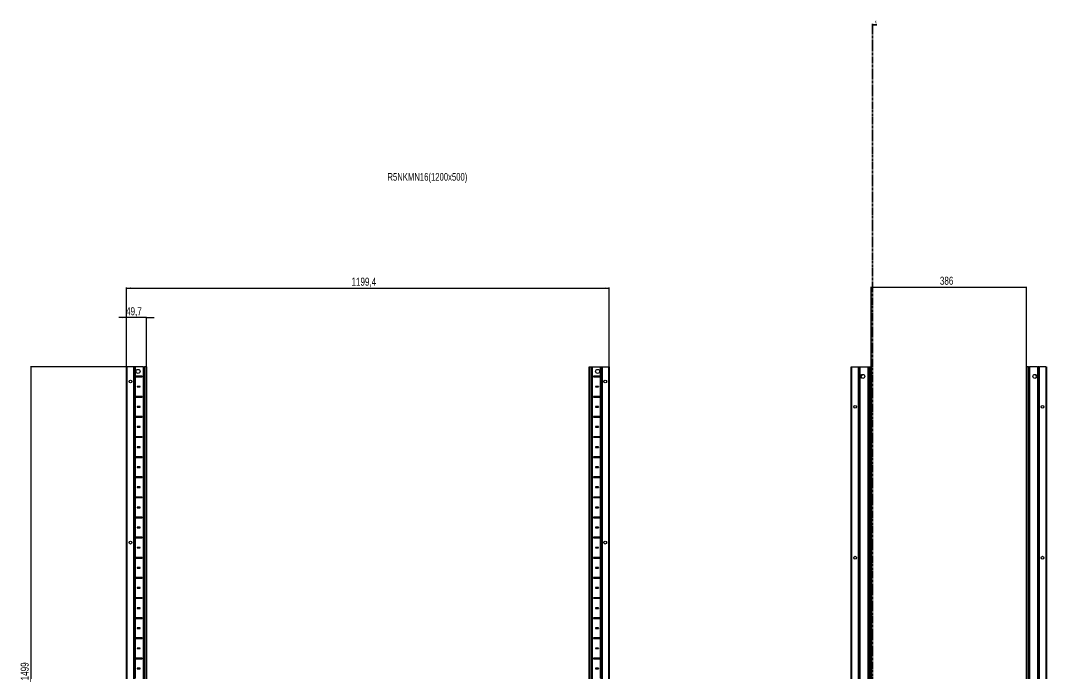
# Model space of a CAD drawing. Header units: millimetres. Extents: x -199 to 4700, y -1747 to 1507.
# Drawn here: x -199 to 2350, y -115 to 1507 of the extents above; entities that cross this region are included whole.
import ezdxf

# ---------------------------------------------------------------- set-up
doc = ezdxf.new("R2010")
doc.units = ezdxf.units.MM
doc.linetypes.add('CENTER', pattern=[10.16, 6.35, -1.27, 1.27, -1.27])
doc.layers.add('FORMAT', color=7, linetype='Continuous')
doc.styles.add('SLDTEXTSTYLE0', font='TXT', dxfattribs={"width": 0.75})
doc.dimstyles.new('SLDDIMSTYLE0', dxfattribs={"dimtxt": 20, "dimasz": 10, "dimexe": 0, "dimexo": 0.0625, "dimgap": 5, "dimtad": 2, "dimdec": 1, "dimrnd": 1e-09, "dimzin": 12, "dimdsep": 46, "dimtxsty": 'SLDTEXTSTYLE0', "dimsah": 1, "dimcen": 0.09, "dimadec": 0, "dimazin": 3, "dimtfac": 1, "dimtofl": 0, "dimtmove": 0, "dimatfit": 3, "dimfxl": 0, "dimfrac": 2, "dimtolj": 1, "dimtzin": 12, "dimarcsym": 0})
doc.dimstyles.new('SLDDIMSTYLE1', dxfattribs={"dimtxt": 20, "dimasz": 10, "dimexe": 0, "dimexo": 0.0625, "dimgap": 5, "dimtad": 2, "dimdec": 1, "dimrnd": 1e-09, "dimzin": 12, "dimdsep": 46, "dimtxsty": 'SLDTEXTSTYLE0', "dimsah": 1, "dimcen": 0.09, "dimadec": 0, "dimazin": 3, "dimtfac": 1, "dimtmove": 0, "dimatfit": 0, "dimfxl": 0, "dimfrac": 2, "dimtolj": 1, "dimtzin": 12, "dimarcsym": 0})

# ---------------------------------------------------------------- blocks, each defined once
blk = doc.blocks.new('_D')
at = {"layer": 'FORMAT'}
for p, q in [((86.4, 647.2), (-174.2, 647.2)), ((-173.2, 647.2), (-173.2, -851.8)), ((86.4, -851.8), (-174.2, -851.8))]:
    blk.add_line(p, q, dxfattribs=at)
for points in [[(-173.2, 647.2), (-174.7, 637.2), (-171.6, 637.2)], [(-173.2, -851.8), (-171.6, -841.8), (-174.7, -841.8)]]:
    blk.add_solid(points, dxfattribs=at)
at = {"layer": 'FORMAT', "insert": (-198.9, -131.8), "char_height": 20, "attachment_point": 1, "rotation": 90, "style": 'SLDTEXTSTYLE0'}
blk.add_mtext('1499', dxfattribs=at)
blk = doc.blocks.new('_D_1')
at = {"layer": 'FORMAT'}
for p, q in [((64, 647.2), (64, 843.6)), ((64, 842.6), (1263.4, 842.6)), ((1263.4, 647.2), (1263.4, 843.6))]:
    blk.add_line(p, q, dxfattribs=at)
for points in [[(64, 842.6), (74, 841.1), (74, 844.2)], [(1263.4, 842.6), (1253.4, 844.2), (1253.4, 841.1)]]:
    blk.add_solid(points, dxfattribs=at)
at = {"layer": 'FORMAT', "insert": (623, 868.4), "char_height": 20, "attachment_point": 1, "style": 'SLDTEXTSTYLE0'}
blk.add_mtext('1199,4', dxfattribs=at)
blk = doc.blocks.new('_D_2')
at = {"layer": 'FORMAT'}
for p, q in [((64, 769.2), (44.7, 769.2)), ((64, 647.2), (64, 770.2)), ((113.7, 769.2), (64, 769.2)), ((113.7, 647.2), (113.7, 770.2)), ((113.7, 769.2), (132.9, 769.2))]:
    blk.add_line(p, q, dxfattribs=at)
for points in [[(64, 769.2), (54, 770.7), (54, 767.7)], [(113.7, 769.2), (123.7, 767.7), (123.7, 770.7)]]:
    blk.add_solid(points, dxfattribs=at)
at = {"layer": 'FORMAT', "insert": (63, 795), "char_height": 20, "attachment_point": 1, "style": 'SLDTEXTSTYLE0'}
blk.add_mtext('49,7', dxfattribs=at)
blk = doc.blocks.new('_D_4')
at = {"layer": 'FORMAT'}
for p, q in [((1913.9, 647.2), (1913.9, 846)), ((1913.9, 845), (2299.9, 845)), ((2299.9, 647.2), (2299.9, 846))]:
    blk.add_line(p, q, dxfattribs=at)
for points in [[(1913.9, 845), (1923.9, 843.5), (1923.9, 846.5)], [(2299.9, 845), (2289.9, 846.5), (2289.9, 843.5)]]:
    blk.add_solid(points, dxfattribs=at)
at = {"layer": 'FORMAT', "insert": (2084.8, 870.8), "char_height": 20, "attachment_point": 1, "style": 'SLDTEXTSTYLE0'}
blk.add_mtext('386', dxfattribs=at)

msp = doc.modelspace()

# ---------------------------------------------------------------- linework, layer by layer
at = {"color": 7, "linetype": 'CENTER', "lineweight": 35}
msp.add_line((1917.66, 1499.09), (1917.66, -1103.67), dxfattribs=at)
at = {"color": 7, "linetype": 'Continuous', "lineweight": 35}
msp.add_line((1928.3, 1496.09), (1917.66, 1496.09), dxfattribs=at)
at = {"color": 7, "linetype": 'Continuous', "lineweight": 25}
for p, q in [((63.98, -851.79), (63.98, 647.21)), ((63.98, 647.21), (65.98, 647.21)), ((81.33, 647.21), (65.98, 647.21)), ((81.33, 647.21), (81.98, 647.21)), ((81.98, -851.79), (81.98, 647.21)), ((81.98, 647.21), (82.56, 647.21)), ((83.77, 647.21), (82.56, 647.21)), ((83.77, -851.79), (83.77, 647.21)), ((83.8, 647.21), (83.77, 647.21)), ((83.8, -851.79), (83.8, 647.21)), ((85.01, 647.21), (83.8, 647.21)), ((85.01, 647.21), (86.42, 647.21)), ((105.83, 647.21), (86.42, 647.21)), ((105.83, 647.21), (106.48, 647.21)), ((106.48, -851.79), (106.48, 647.21)), ((106.48, 647.21), (108.48, 647.21)), ((111.68, 647.21), (108.48, 647.21)), ((111.68, 647.21), (113.68, 647.21)), ((113.68, 647.21), (113.68, -851.79)), ((1213.68, -851.79), (1213.68, 647.21)), ((1213.68, 647.21), (1215.68, 647.21)), ((1215.68, 647.21), (1218.88, 647.21)), ((1218.88, 647.21), (1220.88, 647.21)), ((1220.88, 647.21), (1220.88, -851.79)), ((1220.88, 647.21), (1221.53, 647.21)), ((1221.53, 647.21), (1240.93, 647.21)), ((1240.93, 647.21), (1242.34, 647.21)), ((1242.34, 647.21), (1243.55, 647.21)), ((1243.55, 647.21), (1243.55, -851.79)), ((1243.55, 647.21), (1243.58, 647.21)), ((1243.58, 647.21), (1243.58, -851.79)), ((1243.58, 647.21), (1244.79, 647.21)), ((1244.79, 647.21), (1245.38, 647.21)), ((1245.38, 647.21), (1245.38, -851.79)), ((1245.38, 647.21), (1246.03, 647.21)), ((1246.03, 647.21), (1261.38, 647.21)), ((1261.38, 647.21), (1263.38, 647.21)), ((1263.38, 647.21), (1263.38, -851.79)), ((1864.23, -851.79), (1864.23, 647.21)), ((1864.23, 647.21), (1866.23, 647.21)), ((1866.23, 647.21), (1881.58, 647.21)), ((1881.58, 647.21), (1882.23, 647.21)), ((1882.23, 623.46), (1882.23, 647.21)), ((1882.23, 647.21), (1882.82, 647.21)), ((1882.82, 647.21), (1884.02, 647.21)), ((1884.02, 647.21), (1884.02, -851.79)), ((1884.02, 647.21), (1884.06, 647.21)), ((1884.06, 647.21), (1884.06, -851.79)), ((1884.06, 647.21), (1885.26, 647.21)), ((1885.26, 647.21), (1886.68, 647.21)), ((1886.68, 647.21), (1906.08, 647.21)), ((1906.08, 647.21), (1906.73, 647.21)), ((1906.73, -851.79), (1906.73, 647.21)), ((1906.73, 647.21), (1908.73, 647.21)), ((1908.73, 647.21), (1911.93, 647.21)), ((1911.93, 647.21), (1913.93, 647.21)), ((1913.93, 647.21), (1913.93, -851.79)), ((2299.93, -851.79), (2299.93, 647.21)), ((2299.93, 647.21), (2301.93, 647.21)), ((2305.13, 647.21), (2301.93, 647.21)), ((2305.13, 647.21), (2307.13, 647.21)), ((2307.13, 647.21), (2307.13, -851.79)), ((2307.13, 647.21), (2307.78, 647.21)), ((2327.18, 647.21), (2307.78, 647.21)), ((2327.18, 647.21), (2328.6, 647.21)), ((2329.8, 647.21), (2328.6, 647.21)), ((2329.8, -851.79), (2329.8, 647.21)), ((2329.84, 647.21), (2329.8, 647.21)), ((2329.84, -851.79), (2329.84, 647.21)), ((2331.04, 647.21), (2329.84, 647.21)), ((2331.04, 647.21), (2331.63, 647.21)), ((2331.63, 647.21), (2331.63, 623.46)), ((2331.63, 647.21), (2332.28, 647.21)), ((2347.63, 647.21), (2332.28, 647.21)), ((2347.63, 647.21), (2349.63, 647.21)), ((2349.63, 647.21), (2349.63, -851.79)), ((85.93, 623.35), (85.93, 622.06)), ((86.58, 622.71), (85.93, 623.35)), ((86.58, 622.71), (85.93, 622.06)), ((102.83, 623.46), (86.42, 623.46)), ((86.42, 621.96), (102.83, 621.96)), ((102.08, 622.71), (86.58, 622.71)), ((102.08, 622.71), (102.83, 623.46)), ((102.08, 622.71), (102.83, 621.96)), ((102.83, 621.96), (102.83, 623.46)), ((1225.28, 622.71), (1224.53, 623.46)), ((1240.93, 623.46), (1224.53, 623.46)), ((1224.53, 623.46), (1224.53, 621.96)), ((1225.28, 622.71), (1224.53, 621.96)), ((1224.53, 621.96), (1240.93, 621.96)), ((1225.28, 622.71), (1240.78, 622.71)), ((1240.78, 622.71), (1241.42, 623.35)), ((1240.78, 622.71), (1241.42, 622.06)), ((1241.42, 622.06), (1241.42, 623.35)), ((1882.29, 623.35), (1882.23, 623.46)), ((1882.23, 623.46), (1882.23, 621.96)), ((1882.23, 621.96), (1882.29, 622.06)), ((1882.23, 573.46), (1882.23, 621.96)), ((1882.29, 622.06), (1882.29, 623.35)), ((1892.28, 627.73), (1892.28, 628.14)), ((2321.58, 628.14), (2321.58, 627.73)), ((2331.63, 623.46), (2331.57, 623.35)), ((2331.57, 623.35), (2331.57, 622.06)), ((2331.57, 622.06), (2331.63, 621.96)), ((2331.63, 621.96), (2331.63, 623.46)), ((2331.63, 621.96), (2331.63, 573.46)), ((98.33, 598.46), (90.33, 598.46)), ((90.33, 598.46), (90.33, 596.96)), ((91.08, 597.71), (90.33, 598.46)), ((91.08, 597.71), (90.33, 596.96)), ((90.33, 596.96), (98.33, 596.96)), ((97.58, 597.71), (91.08, 597.71)), ((97.58, 597.71), (98.33, 598.46)), ((97.58, 597.71), (98.33, 596.96)), ((98.33, 596.96), (98.33, 598.46)), ((1237.03, 598.46), (1229.03, 598.46)), ((1229.03, 598.46), (1229.03, 596.96)), ((1229.78, 597.71), (1229.03, 598.46)), ((1229.78, 597.71), (1229.03, 596.96)), ((1229.03, 596.96), (1237.03, 596.96)), ((1229.78, 597.71), (1236.28, 597.71)), ((1236.28, 597.71), (1237.03, 598.46)), ((1236.28, 597.71), (1237.03, 596.96)), ((1237.03, 596.96), (1237.03, 598.46)), ((85.93, 573.35), (85.93, 572.06)), ((86.58, 572.71), (85.93, 573.35)), ((86.58, 572.71), (85.93, 572.06)), ((102.83, 573.46), (86.42, 573.46)), ((86.42, 571.96), (102.83, 571.96)), ((102.08, 572.71), (86.58, 572.71)), ((102.08, 572.71), (102.83, 573.46)), ((102.08, 572.71), (102.83, 571.96)), ((102.83, 571.96), (102.83, 573.46)), ((1240.93, 573.46), (1224.53, 573.46)), ((1224.53, 573.46), (1224.53, 571.96)), ((1225.28, 572.71), (1224.53, 573.46)), ((1225.28, 572.71), (1224.53, 571.96)), ((1224.53, 571.96), (1240.93, 571.96)), ((1225.28, 572.71), (1240.78, 572.71)), ((1240.78, 572.71), (1241.42, 573.35)), ((1240.78, 572.71), (1241.42, 572.06)), ((1241.42, 572.06), (1241.42, 573.35)), ((1882.29, 573.35), (1882.23, 573.46)), ((1882.23, 573.46), (1882.23, 571.96)), ((1882.23, 571.96), (1882.29, 572.06)), ((1882.23, 523.46), (1882.23, 571.96)), ((1882.29, 572.06), (1882.29, 573.35)), ((2331.63, 573.46), (2331.57, 573.35)), ((2331.57, 573.35), (2331.57, 572.06)), ((2331.57, 572.06), (2331.63, 571.96)), ((2331.63, 571.96), (2331.63, 573.46)), ((2331.63, 571.96), (2331.63, 523.46)), ((98.33, 548.46), (90.33, 548.46)), ((90.33, 548.46), (90.33, 546.96)), ((91.08, 547.71), (90.33, 548.46)), ((91.08, 547.71), (90.33, 546.96)), ((90.33, 546.96), (98.33, 546.96)), ((97.58, 547.71), (91.08, 547.71)), ((97.58, 547.71), (98.33, 548.46)), ((97.58, 547.71), (98.33, 546.96)), ((98.33, 546.96), (98.33, 548.46)), ((1237.03, 548.46), (1229.03, 548.46)), ((1229.03, 548.46), (1229.03, 546.96)), ((1229.78, 547.71), (1229.03, 548.46)), ((1229.78, 547.71), (1229.03, 546.96)), ((1229.03, 546.96), (1237.03, 546.96)), ((1229.78, 547.71), (1236.28, 547.71)), ((1236.28, 547.71), (1237.03, 548.46)), ((1236.28, 547.71), (1237.03, 546.96)), ((1237.03, 546.96), (1237.03, 548.46)), ((85.93, 523.35), (85.93, 522.06)), ((86.58, 522.71), (85.93, 523.35)), ((86.58, 522.71), (85.93, 522.06)), ((102.83, 523.46), (86.42, 523.46)), ((86.42, 521.96), (102.83, 521.96)), ((102.08, 522.71), (86.58, 522.71)), ((102.08, 522.71), (102.83, 523.46)), ((102.08, 522.71), (102.83, 521.96)), ((102.83, 521.96), (102.83, 523.46)), ((1240.93, 523.46), (1224.53, 523.46)), ((1224.53, 523.46), (1224.53, 521.96)), ((1225.28, 522.71), (1224.53, 523.46)), ((1225.28, 522.71), (1224.53, 521.96)), ((1224.53, 521.96), (1240.93, 521.96)), ((1225.28, 522.71), (1240.78, 522.71)), ((1240.78, 522.71), (1241.42, 523.35)), ((1240.78, 522.71), (1241.42, 522.06)), ((1241.42, 522.06), (1241.42, 523.35)), ((1882.29, 523.35), (1882.23, 523.46)), ((1882.23, 523.46), (1882.23, 521.96)), ((1882.23, 521.96), (1882.29, 522.06)), ((1882.23, 473.46), (1882.23, 521.96)), ((1882.29, 522.06), (1882.29, 523.35)), ((2331.63, 523.46), (2331.57, 523.35)), ((2331.57, 523.35), (2331.57, 522.06)), ((2331.57, 522.06), (2331.63, 521.96)), ((2331.63, 521.96), (2331.63, 523.46)), ((2331.63, 521.96), (2331.63, 473.46)), ((98.33, 498.46), (90.33, 498.46)), ((90.33, 498.46), (90.33, 496.96)), ((91.08, 497.71), (90.33, 498.46)), ((91.08, 497.71), (90.33, 496.96)), ((90.33, 496.96), (98.33, 496.96)), ((97.58, 497.71), (91.08, 497.71)), ((97.58, 497.71), (98.33, 498.46)), ((97.58, 497.71), (98.33, 496.96)), ((98.33, 496.96), (98.33, 498.46)), ((1237.03, 498.46), (1229.03, 498.46)), ((1229.03, 498.46), (1229.03, 496.96)), ((1229.78, 497.71), (1229.03, 498.46)), ((1229.78, 497.71), (1229.03, 496.96)), ((1229.03, 496.96), (1237.03, 496.96)), ((1229.78, 497.71), (1236.28, 497.71)), ((1236.28, 497.71), (1237.03, 498.46)), ((1236.28, 497.71), (1237.03, 496.96)), ((1237.03, 496.96), (1237.03, 498.46)), ((85.93, 473.35), (85.93, 472.06)), ((86.58, 472.71), (85.93, 473.35)), ((86.58, 472.71), (85.93, 472.06)), ((102.83, 473.46), (86.42, 473.46)), ((86.42, 471.96), (102.83, 471.96)), ((102.08, 472.71), (86.58, 472.71)), ((102.08, 472.71), (102.83, 473.46)), ((102.08, 472.71), (102.83, 471.96)), ((102.83, 471.96), (102.83, 473.46)), ((1240.93, 473.46), (1224.53, 473.46)), ((1224.53, 473.46), (1224.53, 471.96)), ((1225.28, 472.71), (1224.53, 473.46)), ((1225.28, 472.71), (1224.53, 471.96)), ((1224.53, 471.96), (1240.93, 471.96)), ((1225.28, 472.71), (1240.78, 472.71)), ((1240.78, 472.71), (1241.42, 473.35)), ((1240.78, 472.71), (1241.42, 472.06)), ((1241.42, 472.06), (1241.42, 473.35)), ((1882.29, 473.35), (1882.23, 473.46)), ((1882.23, 473.46), (1882.23, 471.96)), ((1882.23, 471.96), (1882.29, 472.06)), ((1882.23, 423.46), (1882.23, 471.96)), ((1882.29, 472.06), (1882.29, 473.35)), ((2331.63, 473.46), (2331.57, 473.35)), ((2331.57, 473.35), (2331.57, 472.06)), ((2331.57, 472.06), (2331.63, 471.96)), ((2331.63, 471.96), (2331.63, 473.46)), ((2331.63, 471.96), (2331.63, 423.46)), ((98.33, 448.46), (90.33, 448.46)), ((90.33, 448.46), (90.33, 446.96)), ((91.08, 447.71), (90.33, 448.46)), ((91.08, 447.71), (90.33, 446.96)), ((90.33, 446.96), (98.33, 446.96)), ((97.58, 447.71), (91.08, 447.71)), ((97.58, 447.71), (98.33, 448.46)), ((97.58, 447.71), (98.33, 446.96)), ((98.33, 446.96), (98.33, 448.46)), ((1237.03, 448.46), (1229.03, 448.46)), ((1229.03, 448.46), (1229.03, 446.96)), ((1229.78, 447.71), (1229.03, 448.46)), ((1229.78, 447.71), (1229.03, 446.96)), ((1229.03, 446.96), (1237.03, 446.96)), ((1229.78, 447.71), (1236.28, 447.71)), ((1236.28, 447.71), (1237.03, 448.46)), ((1236.28, 447.71), (1237.03, 446.96)), ((1237.03, 446.96), (1237.03, 448.46)), ((85.93, 423.35), (85.93, 422.06)), ((86.58, 422.71), (85.93, 423.35)), ((86.58, 422.71), (85.93, 422.06)), ((102.83, 423.46), (86.42, 423.46)), ((86.42, 421.96), (102.83, 421.96)), ((102.08, 422.71), (86.58, 422.71)), ((102.08, 422.71), (102.83, 423.46)), ((102.08, 422.71), (102.83, 421.96)), ((102.83, 421.96), (102.83, 423.46)), ((1240.93, 423.46), (1224.53, 423.46)), ((1224.53, 423.46), (1224.53, 421.96)), ((1225.28, 422.71), (1224.53, 423.46)), ((1225.28, 422.71), (1224.53, 421.96)), ((1224.53, 421.96), (1240.93, 421.96)), ((1225.28, 422.71), (1240.78, 422.71)), ((1240.78, 422.71), (1241.42, 423.35)), ((1240.78, 422.71), (1241.42, 422.06)), ((1241.42, 422.06), (1241.42, 423.35)), ((1882.29, 423.35), (1882.23, 423.46)), ((1882.23, 423.46), (1882.23, 421.96)), ((1882.23, 421.96), (1882.29, 422.06)), ((1882.23, 373.46), (1882.23, 421.96)), ((1882.29, 422.06), (1882.29, 423.35)), ((2331.63, 423.46), (2331.57, 423.35)), ((2331.57, 423.35), (2331.57, 422.06)), ((2331.57, 422.06), (2331.63, 421.96)), ((2331.63, 421.96), (2331.63, 423.46)), ((2331.63, 421.96), (2331.63, 373.46)), ((98.33, 398.46), (90.33, 398.46)), ((90.33, 398.46), (90.33, 396.96)), ((91.08, 397.71), (90.33, 398.46)), ((91.08, 397.71), (90.33, 396.96)), ((90.33, 396.96), (98.33, 396.96)), ((97.58, 397.71), (91.08, 397.71)), ((97.58, 397.71), (98.33, 398.46)), ((97.58, 397.71), (98.33, 396.96)), ((98.33, 396.96), (98.33, 398.46)), ((1237.03, 398.46), (1229.03, 398.46)), ((1229.03, 398.46), (1229.03, 396.96)), ((1229.78, 397.71), (1229.03, 398.46)), ((1229.78, 397.71), (1229.03, 396.96)), ((1229.03, 396.96), (1237.03, 396.96)), ((1229.78, 397.71), (1236.28, 397.71)), ((1236.28, 397.71), (1237.03, 398.46)), ((1236.28, 397.71), (1237.03, 396.96)), ((1237.03, 396.96), (1237.03, 398.46)), ((85.93, 373.35), (85.93, 372.06)), ((86.58, 372.71), (85.93, 373.35)), ((86.58, 372.71), (85.93, 372.06)), ((102.83, 373.46), (86.42, 373.46)), ((86.42, 371.96), (102.83, 371.96)), ((102.08, 372.71), (86.58, 372.71)), ((102.08, 372.71), (102.83, 373.46)), ((102.08, 372.71), (102.83, 371.96)), ((102.83, 371.96), (102.83, 373.46)), ((1240.93, 373.46), (1224.53, 373.46)), ((1224.53, 373.46), (1224.53, 371.96)), ((1225.28, 372.71), (1224.53, 373.46)), ((1225.28, 372.71), (1224.53, 371.96)), ((1224.53, 371.96), (1240.93, 371.96)), ((1225.28, 372.71), (1240.78, 372.71)), ((1240.78, 372.71), (1241.42, 373.35)), ((1240.78, 372.71), (1241.42, 372.06)), ((1241.42, 372.06), (1241.42, 373.35)), ((1882.29, 373.35), (1882.23, 373.46)), ((1882.23, 373.46), (1882.23, 371.96)), ((1882.23, 371.96), (1882.29, 372.06)), ((1882.23, 323.46), (1882.23, 371.96)), ((1882.29, 372.06), (1882.29, 373.35)), ((2331.63, 373.46), (2331.57, 373.35)), ((2331.57, 373.35), (2331.57, 372.06)), ((2331.57, 372.06), (2331.63, 371.96)), ((2331.63, 371.96), (2331.63, 373.46)), ((2331.63, 371.96), (2331.63, 323.46)), ((98.33, 348.46), (90.33, 348.46)), ((90.33, 348.46), (90.33, 346.96)), ((91.08, 347.71), (90.33, 348.46)), ((91.08, 347.71), (90.33, 346.96)), ((90.33, 346.96), (98.33, 346.96)), ((97.58, 347.71), (91.08, 347.71)), ((97.58, 347.71), (98.33, 348.46)), ((97.58, 347.71), (98.33, 346.96)), ((98.33, 346.96), (98.33, 348.46)), ((1237.03, 348.46), (1229.03, 348.46)), ((1229.03, 348.46), (1229.03, 346.96)), ((1229.78, 347.71), (1229.03, 348.46)), ((1229.78, 347.71), (1229.03, 346.96)), ((1229.03, 346.96), (1237.03, 346.96)), ((1229.78, 347.71), (1236.28, 347.71)), ((1236.28, 347.71), (1237.03, 348.46)), ((1236.28, 347.71), (1237.03, 346.96)), ((1237.03, 346.96), (1237.03, 348.46)), ((85.93, 323.35), (85.93, 322.06)), ((86.58, 322.71), (85.93, 323.35)), ((86.58, 322.71), (85.93, 322.06)), ((102.83, 323.46), (86.42, 323.46)), ((86.42, 321.96), (102.83, 321.96)), ((102.08, 322.71), (86.58, 322.71)), ((102.08, 322.71), (102.83, 323.46)), ((102.08, 322.71), (102.83, 321.96)), ((102.83, 321.96), (102.83, 323.46)), ((1240.93, 323.46), (1224.53, 323.46)), ((1224.53, 323.46), (1224.53, 321.96)), ((1225.28, 322.71), (1224.53, 323.46)), ((1225.28, 322.71), (1224.53, 321.96)), ((1224.53, 321.96), (1240.93, 321.96)), ((1225.28, 322.71), (1240.78, 322.71)), ((1240.78, 322.71), (1241.42, 323.35)), ((1240.78, 322.71), (1241.42, 322.06)), ((1241.42, 322.06), (1241.42, 323.35)), ((1882.29, 323.35), (1882.23, 323.46)), ((1882.23, 323.46), (1882.23, 321.96)), ((1882.23, 321.96), (1882.29, 322.06)), ((1882.23, 273.46), (1882.23, 321.96)), ((1882.29, 322.06), (1882.29, 323.35)), ((2331.63, 323.46), (2331.57, 323.35)), ((2331.57, 323.35), (2331.57, 322.06)), ((2331.57, 322.06), (2331.63, 321.96)), ((2331.63, 321.96), (2331.63, 323.46)), ((2331.63, 321.96), (2331.63, 273.46)), ((98.33, 298.46), (90.33, 298.46)), ((90.33, 298.46), (90.33, 296.96)), ((91.08, 297.71), (90.33, 298.46)), ((91.08, 297.71), (90.33, 296.96)), ((90.33, 296.96), (98.33, 296.96)), ((97.58, 297.71), (91.08, 297.71)), ((97.58, 297.71), (98.33, 298.46)), ((97.58, 297.71), (98.33, 296.96)), ((98.33, 296.96), (98.33, 298.46)), ((1237.03, 298.46), (1229.03, 298.46)), ((1229.03, 298.46), (1229.03, 296.96)), ((1229.78, 297.71), (1229.03, 298.46)), ((1229.78, 297.71), (1229.03, 296.96)), ((1229.03, 296.96), (1237.03, 296.96)), ((1229.78, 297.71), (1236.28, 297.71)), ((1236.28, 297.71), (1237.03, 298.46)), ((1236.28, 297.71), (1237.03, 296.96)), ((1237.03, 296.96), (1237.03, 298.46)), ((85.93, 273.35), (85.93, 272.06)), ((86.58, 272.71), (85.93, 273.35)), ((86.58, 272.71), (85.93, 272.06)), ((102.83, 273.46), (86.42, 273.46)), ((86.42, 271.96), (102.83, 271.96)), ((102.08, 272.71), (86.58, 272.71)), ((102.08, 272.71), (102.83, 273.46)), ((102.08, 272.71), (102.83, 271.96)), ((102.83, 271.96), (102.83, 273.46)), ((1240.93, 273.46), (1224.53, 273.46)), ((1224.53, 273.46), (1224.53, 271.96)), ((1225.28, 272.71), (1224.53, 273.46)), ((1225.28, 272.71), (1224.53, 271.96)), ((1224.53, 271.96), (1240.93, 271.96)), ((1225.28, 272.71), (1240.78, 272.71)), ((1240.78, 272.71), (1241.42, 273.35)), ((1240.78, 272.71), (1241.42, 272.06)), ((1241.42, 272.06), (1241.42, 273.35)), ((1882.29, 273.35), (1882.23, 273.46)), ((1882.23, 273.46), (1882.23, 271.96)), ((1882.23, 271.96), (1882.29, 272.06)), ((1882.23, 223.46), (1882.23, 271.96)), ((1882.29, 272.06), (1882.29, 273.35)), ((2331.63, 273.46), (2331.57, 273.35)), ((2331.57, 273.35), (2331.57, 272.06)), ((2331.57, 272.06), (2331.63, 271.96)), ((2331.63, 271.96), (2331.63, 273.46)), ((2331.63, 271.96), (2331.63, 223.46)), ((98.33, 248.46), (90.33, 248.46)), ((90.33, 248.46), (90.33, 246.96)), ((91.08, 247.71), (90.33, 248.46)), ((91.08, 247.71), (90.33, 246.96)), ((90.33, 246.96), (98.33, 246.96)), ((97.58, 247.71), (91.08, 247.71)), ((97.58, 247.71), (98.33, 248.46)), ((97.58, 247.71), (98.33, 246.96)), ((98.33, 246.96), (98.33, 248.46)), ((1237.03, 248.46), (1229.03, 248.46)), ((1229.03, 248.46), (1229.03, 246.96)), ((1229.78, 247.71), (1229.03, 248.46)), ((1229.78, 247.71), (1229.03, 246.96)), ((1229.03, 246.96), (1237.03, 246.96)), ((1229.78, 247.71), (1236.28, 247.71)), ((1236.28, 247.71), (1237.03, 248.46)), ((1236.28, 247.71), (1237.03, 246.96)), ((1237.03, 246.96), (1237.03, 248.46)), ((85.93, 223.35), (85.93, 222.06)), ((86.58, 222.71), (85.93, 223.35)), ((86.58, 222.71), (85.93, 222.06)), ((102.83, 223.46), (86.42, 223.46)), ((86.42, 221.96), (102.83, 221.96)), ((102.08, 222.71), (86.58, 222.71)), ((102.08, 222.71), (102.83, 223.46)), ((102.08, 222.71), (102.83, 221.96)), ((102.83, 221.96), (102.83, 223.46)), ((1240.93, 223.46), (1224.53, 223.46)), ((1224.53, 223.46), (1224.53, 221.96)), ((1225.28, 222.71), (1224.53, 223.46)), ((1225.28, 222.71), (1224.53, 221.96)), ((1224.53, 221.96), (1240.93, 221.96)), ((1225.28, 222.71), (1240.78, 222.71)), ((1240.78, 222.71), (1241.42, 223.35)), ((1240.78, 222.71), (1241.42, 222.06)), ((1241.42, 222.06), (1241.42, 223.35)), ((1882.29, 223.35), (1882.23, 223.46)), ((1882.23, 223.46), (1882.23, 221.96)), ((1882.23, 221.96), (1882.29, 222.06)), ((1882.23, 173.46), (1882.23, 221.96)), ((1882.29, 222.06), (1882.29, 223.35)), ((2331.63, 223.46), (2331.57, 223.35)), ((2331.57, 223.35), (2331.57, 222.06)), ((2331.57, 222.06), (2331.63, 221.96)), ((2331.63, 221.96), (2331.63, 223.46)), ((2331.63, 221.96), (2331.63, 173.46)), ((98.33, 198.46), (90.33, 198.46)), ((90.33, 198.46), (90.33, 196.96)), ((91.08, 197.71), (90.33, 198.46)), ((91.08, 197.71), (90.33, 196.96)), ((90.33, 196.96), (98.33, 196.96)), ((97.58, 197.71), (91.08, 197.71)), ((97.58, 197.71), (98.33, 198.46)), ((97.58, 197.71), (98.33, 196.96)), ((98.33, 196.96), (98.33, 198.46)), ((1237.03, 198.46), (1229.03, 198.46)), ((1229.03, 198.46), (1229.03, 196.96)), ((1229.78, 197.71), (1229.03, 198.46)), ((1229.78, 197.71), (1229.03, 196.96)), ((1229.03, 196.96), (1237.03, 196.96)), ((1229.78, 197.71), (1236.28, 197.71)), ((1236.28, 197.71), (1237.03, 198.46)), ((1236.28, 197.71), (1237.03, 196.96)), ((1237.03, 196.96), (1237.03, 198.46)), ((85.93, 173.35), (85.93, 172.06)), ((86.58, 172.71), (85.93, 173.35)), ((86.58, 172.71), (85.93, 172.06)), ((102.83, 173.46), (86.42, 173.46)), ((86.42, 171.96), (102.83, 171.96)), ((102.08, 172.71), (86.58, 172.71)), ((102.08, 172.71), (102.83, 173.46)), ((102.08, 172.71), (102.83, 171.96)), ((102.83, 171.96), (102.83, 173.46)), ((1240.93, 173.46), (1224.53, 173.46)), ((1224.53, 173.46), (1224.53, 171.96)), ((1225.28, 172.71), (1224.53, 173.46)), ((1225.28, 172.71), (1224.53, 171.96)), ((1224.53, 171.96), (1240.93, 171.96)), ((1225.28, 172.71), (1240.78, 172.71)), ((1240.78, 172.71), (1241.42, 173.35)), ((1240.78, 172.71), (1241.42, 172.06)), ((1241.42, 172.06), (1241.42, 173.35)), ((1882.29, 173.35), (1882.23, 173.46)), ((1882.23, 173.46), (1882.23, 171.96)), ((1882.23, 171.96), (1882.29, 172.06)), ((1882.23, 123.46), (1882.23, 171.96)), ((1882.29, 172.06), (1882.29, 173.35)), ((2331.63, 173.46), (2331.57, 173.35)), ((2331.57, 173.35), (2331.57, 172.06)), ((2331.57, 172.06), (2331.63, 171.96)), ((2331.63, 171.96), (2331.63, 173.46)), ((2331.63, 171.96), (2331.63, 123.46)), ((98.33, 148.46), (90.33, 148.46)), ((90.33, 148.46), (90.33, 146.96)), ((91.08, 147.71), (90.33, 148.46)), ((91.08, 147.71), (90.33, 146.96)), ((90.33, 146.96), (98.33, 146.96)), ((97.58, 147.71), (91.08, 147.71)), ((97.58, 147.71), (98.33, 148.46)), ((97.58, 147.71), (98.33, 146.96)), ((98.33, 146.96), (98.33, 148.46)), ((1237.03, 148.46), (1229.03, 148.46)), ((1229.03, 148.46), (1229.03, 146.96)), ((1229.78, 147.71), (1229.03, 148.46)), ((1229.78, 147.71), (1229.03, 146.96)), ((1229.03, 146.96), (1237.03, 146.96)), ((1229.78, 147.71), (1236.28, 147.71)), ((1236.28, 147.71), (1237.03, 148.46)), ((1236.28, 147.71), (1237.03, 146.96)), ((1237.03, 146.96), (1237.03, 148.46)), ((85.93, 123.35), (85.93, 122.06)), ((86.58, 122.71), (85.93, 123.35)), ((86.58, 122.71), (85.93, 122.06)), ((102.83, 123.46), (86.42, 123.46)), ((86.42, 121.96), (102.83, 121.96)), ((102.08, 122.71), (86.58, 122.71)), ((102.08, 122.71), (102.83, 123.46)), ((102.08, 122.71), (102.83, 121.96)), ((102.83, 121.96), (102.83, 123.46)), ((1240.93, 123.46), (1224.53, 123.46)), ((1224.53, 123.46), (1224.53, 121.96)), ((1225.28, 122.71), (1224.53, 123.46)), ((1225.28, 122.71), (1224.53, 121.96)), ((1224.53, 121.96), (1240.93, 121.96)), ((1225.28, 122.71), (1240.78, 122.71)), ((1240.78, 122.71), (1241.42, 123.35)), ((1240.78, 122.71), (1241.42, 122.06)), ((1241.42, 122.06), (1241.42, 123.35)), ((1882.29, 123.35), (1882.23, 123.46)), ((1882.23, 123.46), (1882.23, 121.96)), ((1882.23, 121.96), (1882.29, 122.06)), ((1882.23, 73.46), (1882.23, 121.96)), ((1882.29, 122.06), (1882.29, 123.35)), ((2331.63, 123.46), (2331.57, 123.35)), ((2331.57, 123.35), (2331.57, 122.06)), ((2331.57, 122.06), (2331.63, 121.96)), ((2331.63, 121.96), (2331.63, 123.46)), ((2331.63, 121.96), (2331.63, 73.46)), ((98.33, 98.46), (90.33, 98.46)), ((90.33, 98.46), (90.33, 96.96)), ((91.08, 97.71), (90.33, 98.46)), ((91.08, 97.71), (90.33, 96.96)), ((90.33, 96.96), (98.33, 96.96)), ((97.58, 97.71), (91.08, 97.71)), ((97.58, 97.71), (98.33, 98.46)), ((97.58, 97.71), (98.33, 96.96)), ((98.33, 96.96), (98.33, 98.46)), ((1237.03, 98.46), (1229.03, 98.46)), ((1229.03, 98.46), (1229.03, 96.96)), ((1229.78, 97.71), (1229.03, 98.46)), ((1229.78, 97.71), (1229.03, 96.96)), ((1229.03, 96.96), (1237.03, 96.96)), ((1229.78, 97.71), (1236.28, 97.71)), ((1236.28, 97.71), (1237.03, 98.46)), ((1236.28, 97.71), (1237.03, 96.96)), ((1237.03, 96.96), (1237.03, 98.46)), ((85.93, 73.35), (85.93, 72.06)), ((86.58, 72.71), (85.93, 73.35)), ((86.58, 72.71), (85.93, 72.06)), ((102.83, 73.46), (86.42, 73.46)), ((86.42, 71.96), (102.83, 71.96)), ((102.08, 72.71), (86.58, 72.71)), ((102.08, 72.71), (102.83, 73.46)), ((102.08, 72.71), (102.83, 71.96)), ((102.83, 71.96), (102.83, 73.46)), ((1240.93, 73.46), (1224.53, 73.46)), ((1224.53, 73.46), (1224.53, 71.96)), ((1225.28, 72.71), (1224.53, 73.46)), ((1225.28, 72.71), (1224.53, 71.96)), ((1224.53, 71.96), (1240.93, 71.96)), ((1225.28, 72.71), (1240.78, 72.71)), ((1240.78, 72.71), (1241.42, 73.35)), ((1240.78, 72.71), (1241.42, 72.06)), ((1241.42, 72.06), (1241.42, 73.35)), ((1882.29, 73.35), (1882.23, 73.46)), ((1882.23, 73.46), (1882.23, 71.96)), ((1882.23, 71.96), (1882.29, 72.06)), ((1882.23, 23.46), (1882.23, 71.96)), ((1882.29, 72.06), (1882.29, 73.35)), ((2331.63, 73.46), (2331.57, 73.35)), ((2331.57, 73.35), (2331.57, 72.06)), ((2331.57, 72.06), (2331.63, 71.96)), ((2331.63, 71.96), (2331.63, 73.46)), ((2331.63, 71.96), (2331.63, 23.46)), ((98.33, 48.46), (90.33, 48.46)), ((90.33, 48.46), (90.33, 46.96)), ((91.08, 47.71), (90.33, 48.46)), ((91.08, 47.71), (90.33, 46.96)), ((90.33, 46.96), (98.33, 46.96)), ((97.58, 47.71), (91.08, 47.71)), ((97.58, 47.71), (98.33, 48.46)), ((97.58, 47.71), (98.33, 46.96)), ((98.33, 46.96), (98.33, 48.46)), ((1237.03, 48.46), (1229.03, 48.46)), ((1229.03, 48.46), (1229.03, 46.96)), ((1229.78, 47.71), (1229.03, 48.46)), ((1229.78, 47.71), (1229.03, 46.96)), ((1229.03, 46.96), (1237.03, 46.96)), ((1229.78, 47.71), (1236.28, 47.71)), ((1236.28, 47.71), (1237.03, 48.46)), ((1236.28, 47.71), (1237.03, 46.96)), ((1237.03, 46.96), (1237.03, 48.46)), ((85.93, 23.35), (85.93, 22.06)), ((86.58, 22.71), (85.93, 23.35)), ((86.58, 22.71), (85.93, 22.06)), ((102.83, 23.46), (86.42, 23.46)), ((86.42, 21.96), (102.83, 21.96)), ((102.08, 22.71), (86.58, 22.71)), ((102.08, 22.71), (102.83, 23.46)), ((102.08, 22.71), (102.83, 21.96)), ((102.83, 21.96), (102.83, 23.46)), ((1240.93, 23.46), (1224.53, 23.46)), ((1224.53, 23.46), (1224.53, 21.96)), ((1225.28, 22.71), (1224.53, 23.46)), ((1225.28, 22.71), (1224.53, 21.96)), ((1224.53, 21.96), (1240.93, 21.96)), ((1225.28, 22.71), (1240.78, 22.71)), ((1240.78, 22.71), (1241.42, 23.35)), ((1240.78, 22.71), (1241.42, 22.06)), ((1241.42, 22.06), (1241.42, 23.35)), ((1882.29, 23.35), (1882.23, 23.46)), ((1882.23, 23.46), (1882.23, 21.96)), ((1882.23, 21.96), (1882.29, 22.06)), ((1882.23, -26.54), (1882.23, 21.96)), ((1882.29, 22.06), (1882.29, 23.35)), ((2331.63, 23.46), (2331.57, 23.35)), ((2331.57, 23.35), (2331.57, 22.06)), ((2331.57, 22.06), (2331.63, 21.96)), ((2331.63, 21.96), (2331.63, 23.46)), ((2331.63, 21.96), (2331.63, -26.54)), ((98.33, -1.54), (90.33, -1.54)), ((90.33, -1.54), (90.33, -3.04)), ((91.08, -2.29), (90.33, -1.54)), ((91.08, -2.29), (90.33, -3.04)), ((90.33, -3.04), (98.33, -3.04)), ((97.58, -2.29), (91.08, -2.29)), ((97.58, -2.29), (98.33, -1.54)), ((97.58, -2.29), (98.33, -3.04)), ((98.33, -3.04), (98.33, -1.54)), ((1237.03, -1.54), (1229.03, -1.54)), ((1229.03, -1.54), (1229.03, -3.04)), ((1229.78, -2.29), (1229.03, -1.54)), ((1229.78, -2.29), (1229.03, -3.04)), ((1229.03, -3.04), (1237.03, -3.04)), ((1229.78, -2.29), (1236.28, -2.29)), ((1236.28, -2.29), (1237.03, -1.54)), ((1236.28, -2.29), (1237.03, -3.04)), ((1237.03, -3.04), (1237.03, -1.54)), ((85.93, -26.65), (85.93, -27.94)), ((86.58, -27.29), (85.93, -26.65)), ((86.58, -27.29), (85.93, -27.94)), ((102.83, -26.54), (86.42, -26.54)), ((86.42, -28.04), (102.83, -28.04)), ((102.08, -27.29), (86.58, -27.29)), ((102.08, -27.29), (102.83, -26.54)), ((102.08, -27.29), (102.83, -28.04)), ((102.83, -28.04), (102.83, -26.54)), ((1240.93, -26.54), (1224.53, -26.54)), ((1224.53, -26.54), (1224.53, -28.04)), ((1225.28, -27.29), (1224.53, -26.54)), ((1225.28, -27.29), (1224.53, -28.04)), ((1224.53, -28.04), (1240.93, -28.04)), ((1225.28, -27.29), (1240.78, -27.29)), ((1240.78, -27.29), (1241.42, -26.65)), ((1240.78, -27.29), (1241.42, -27.94)), ((1241.42, -27.94), (1241.42, -26.65)), ((1882.29, -26.65), (1882.23, -26.54)), ((1882.23, -26.54), (1882.23, -28.04)), ((1882.23, -28.04), (1882.29, -27.94)), ((1882.23, -76.54), (1882.23, -28.04)), ((1882.29, -27.94), (1882.29, -26.65)), ((2331.63, -26.54), (2331.57, -26.65)), ((2331.57, -26.65), (2331.57, -27.94)), ((2331.57, -27.94), (2331.63, -28.04)), ((2331.63, -28.04), (2331.63, -26.54)), ((2331.63, -28.04), (2331.63, -76.54)), ((98.33, -51.54), (90.33, -51.54)), ((90.33, -51.54), (90.33, -53.04)), ((91.08, -52.29), (90.33, -51.54)), ((91.08, -52.29), (90.33, -53.04)), ((90.33, -53.04), (98.33, -53.04)), ((97.58, -52.29), (91.08, -52.29)), ((97.58, -52.29), (98.33, -51.54)), ((97.58, -52.29), (98.33, -53.04)), ((98.33, -53.04), (98.33, -51.54)), ((1237.03, -51.54), (1229.03, -51.54)), ((1229.03, -51.54), (1229.03, -53.04)), ((1229.78, -52.29), (1229.03, -51.54)), ((1229.78, -52.29), (1229.03, -53.04)), ((1229.03, -53.04), (1237.03, -53.04)), ((1229.78, -52.29), (1236.28, -52.29)), ((1236.28, -52.29), (1237.03, -51.54)), ((1236.28, -52.29), (1237.03, -53.04)), ((1237.03, -53.04), (1237.03, -51.54)), ((85.93, -76.65), (85.93, -77.94)), ((86.58, -77.29), (85.93, -76.65)), ((86.58, -77.29), (85.93, -77.94)), ((102.83, -76.54), (86.42, -76.54)), ((86.42, -78.04), (102.83, -78.04)), ((102.08, -77.29), (86.58, -77.29)), ((98.33, -101.54), (90.33, -101.54)), ((90.33, -101.54), (90.33, -103.04)), ((91.08, -102.29), (90.33, -101.54)), ((97.58, -102.29), (98.33, -101.54)), ((98.33, -103.04), (98.33, -101.54)), ((102.08, -77.29), (102.83, -76.54)), ((102.08, -77.29), (102.83, -78.04)), ((102.83, -78.04), (102.83, -76.54)), ((1240.93, -76.54), (1224.53, -76.54)), ((1224.53, -76.54), (1224.53, -78.04)), ((1225.28, -77.29), (1224.53, -76.54)), ((1225.28, -77.29), (1224.53, -78.04)), ((1224.53, -78.04), (1240.93, -78.04)), ((1225.28, -77.29), (1240.78, -77.29)), ((1237.03, -101.54), (1229.03, -101.54)), ((1229.03, -101.54), (1229.03, -103.04)), ((1229.78, -102.29), (1229.03, -101.54)), ((1236.28, -102.29), (1237.03, -101.54)), ((1237.03, -103.04), (1237.03, -101.54)), ((1240.78, -77.29), (1241.42, -76.65)), ((1240.78, -77.29), (1241.42, -77.94)), ((1241.42, -77.94), (1241.42, -76.65)), ((1882.29, -76.65), (1882.23, -76.54)), ((1882.23, -76.54), (1882.23, -78.04)), ((1882.23, -78.04), (1882.29, -77.94)), ((1882.23, -126.54), (1882.23, -78.04)), ((1882.29, -77.94), (1882.29, -76.65)), ((2331.63, -76.54), (2331.57, -76.65)), ((2331.57, -76.65), (2331.57, -77.94)), ((2331.57, -77.94), (2331.63, -78.04)), ((2331.63, -78.04), (2331.63, -76.54)), ((2331.63, -78.04), (2331.63, -126.54)), ((91.08, -102.29), (90.33, -103.04)), ((90.33, -103.04), (98.33, -103.04)), ((97.58, -102.29), (91.08, -102.29)), ((97.58, -102.29), (98.33, -103.04)), ((1229.78, -102.29), (1229.03, -103.04)), ((1229.03, -103.04), (1237.03, -103.04)), ((1229.78, -102.29), (1236.28, -102.29)), ((1236.28, -102.29), (1237.03, -103.04))]:
    msp.add_line(p, q, dxfattribs=at)
at = {"color": 8, "linetype": 'Continuous', "lineweight": 18}
for p, q in [((65.98, 647.21), (65.98, -851.79)), ((81.33, -851.79), (81.33, 647.21)), ((82.56, 647.21), (82.56, -851.79)), ((85.01, -851.79), (85.01, 647.21)), ((86.42, 647.21), (86.42, 623.46)), ((105.83, -851.79), (105.83, 647.21)), ((108.48, 647.21), (108.48, -851.79)), ((111.68, -851.79), (111.68, 647.21)), ((1215.68, 647.21), (1215.68, -851.79)), ((1218.88, -851.79), (1218.88, 647.21)), ((1221.53, 647.21), (1221.53, -851.79)), ((1240.93, 623.46), (1240.93, 647.21)), ((1242.34, 647.21), (1242.34, -851.79)), ((1244.79, -851.79), (1244.79, 647.21)), ((1246.03, 647.21), (1246.03, -851.79)), ((1261.38, -851.79), (1261.38, 647.21)), ((1866.23, 647.21), (1866.23, -851.79)), ((1881.58, -851.79), (1881.58, 647.21)), ((1882.82, 647.21), (1882.82, -851.79)), ((1885.26, -851.79), (1885.26, 647.21)), ((1886.68, 647.21), (1886.68, -851.79)), ((1906.08, -851.79), (1906.08, 647.21)), ((1908.73, 647.21), (1908.73, -851.79)), ((1911.93, -851.79), (1911.93, 647.21)), ((2301.93, 647.21), (2301.93, -851.79)), ((2305.13, -851.79), (2305.13, 647.21)), ((2307.78, 647.21), (2307.78, -851.79)), ((2327.18, -851.79), (2327.18, 647.21)), ((2328.6, 647.21), (2328.6, -851.79)), ((2331.04, -851.79), (2331.04, 647.21)), ((2332.28, 647.21), (2332.28, -851.79)), ((2347.63, -851.79), (2347.63, 647.21)), ((86.42, 621.96), (86.42, 573.46)), ((1240.93, 573.46), (1240.93, 621.96)), ((86.42, 571.96), (86.42, 523.46)), ((1240.93, 523.46), (1240.93, 571.96)), ((86.42, 521.96), (86.42, 473.46)), ((1240.93, 473.46), (1240.93, 521.96)), ((86.42, 471.96), (86.42, 423.46)), ((1240.93, 423.46), (1240.93, 471.96)), ((86.42, 421.96), (86.42, 373.46)), ((1240.93, 373.46), (1240.93, 421.96)), ((86.42, 371.96), (86.42, 323.46)), ((1240.93, 323.46), (1240.93, 371.96)), ((86.42, 321.96), (86.42, 273.46)), ((1240.93, 273.46), (1240.93, 321.96)), ((86.42, 271.96), (86.42, 223.46)), ((1240.93, 223.46), (1240.93, 271.96)), ((86.42, 221.96), (86.42, 173.46)), ((1240.93, 173.46), (1240.93, 221.96)), ((86.42, 171.96), (86.42, 123.46)), ((1240.93, 123.46), (1240.93, 171.96)), ((86.42, 121.96), (86.42, 73.46)), ((1240.93, 73.46), (1240.93, 121.96)), ((86.42, 71.96), (86.42, 23.46)), ((1240.93, 23.46), (1240.93, 71.96)), ((86.42, 21.96), (86.42, -26.54)), ((1240.93, -26.54), (1240.93, 21.96)), ((86.42, -28.04), (86.42, -76.54)), ((1240.93, -76.54), (1240.93, -28.04)), ((86.42, -78.04), (86.42, -126.54)), ((1240.93, -126.54), (1240.93, -78.04))]:
    msp.add_line(p, q, dxfattribs=at)
at = {"color": 7, "linetype": 'Continuous', "lineweight": 25}
for centre, radius in [((92.83, 635.71), 5), ((1234.53, 635.71), 5), ((73.83, 610.71), 3.5), ((1253.53, 610.71), 3.5), ((1893.08, 623.21), 5), ((2320.78, 623.21), 5), ((1874.13, 547.71), 3.5), ((2339.73, 547.71), 3.5), ((73.83, 210.21), 3.5), ((1253.53, 210.21), 3.5), ((1874.13, 172.71), 3.5), ((2339.73, 172.71), 3.5)]:
    msp.add_circle(centre, radius, dxfattribs=at)
for centre, radius, start, end in [((1894.58, 622.71), 5.25, 119.14074, 233.81086), ((1891.78, 627.73), 0.5, 299.14074, 0), ((2322.08, 627.73), 0.5, 180, 240.85926), ((2319.28, 622.71), 5.25, 306.18918, 60.85926)]:
    msp.add_arc(centre, radius, start, end, dxfattribs=at)
for centre, start_param, end_param in [((86.42, 619.99), 0, 0.2482694), ((86.42, 625.42), 2.8933233, 3.1415927), ((1240.93, 619.99), 6.0349159, 6.2831853), ((1240.93, 625.42), 3.1415927, 3.389862), ((86.42, 569.99), 0, 0.2482694), ((86.42, 575.42), 2.8933233, 3.1415927), ((1240.93, 569.99), 6.0349159, 6.2831853), ((1240.93, 575.42), 3.1415927, 3.389862), ((86.42, 519.99), 0, 0.2482694), ((86.42, 525.42), 2.8933233, 3.1415927), ((1240.93, 519.99), 6.0349159, 6.2831853), ((1240.93, 525.42), 3.1415927, 3.389862), ((86.42, 469.99), 0, 0.2482694), ((86.42, 475.42), 2.8933233, 3.1415927), ((1240.93, 469.99), 6.0349159, 6.2831853), ((1240.93, 475.42), 3.1415927, 3.389862), ((86.42, 419.99), 0, 0.2482694), ((86.42, 425.42), 2.8933233, 3.1415927), ((1240.93, 419.99), 6.0349159, 6.2831853), ((1240.93, 425.42), 3.1415927, 3.389862), ((86.42, 369.99), 0, 0.2482694), ((86.42, 375.42), 2.8933233, 3.1415927), ((1240.93, 369.99), 6.0349159, 6.2831853), ((1240.93, 375.42), 3.1415927, 3.389862), ((86.42, 319.99), 0, 0.2482694), ((86.42, 325.42), 2.8933233, 3.1415927), ((1240.93, 319.99), 6.0349159, 6.2831853), ((1240.93, 325.42), 3.1415927, 3.389862), ((86.42, 269.99), 0, 0.2482694), ((86.42, 275.42), 2.8933233, 3.1415927), ((1240.93, 269.99), 6.0349159, 6.2831853), ((1240.93, 275.42), 3.1415927, 3.389862), ((86.42, 219.99), 0, 0.2482694), ((86.42, 225.42), 2.8933233, 3.1415927), ((1240.93, 219.99), 6.0349159, 6.2831853), ((1240.93, 225.42), 3.1415927, 3.389862), ((86.42, 169.99), 0, 0.2482694), ((86.42, 175.42), 2.8933233, 3.1415927), ((1240.93, 169.99), 6.0349159, 6.2831853), ((1240.93, 175.42), 3.1415927, 3.389862), ((86.42, 119.99), 0, 0.2482694), ((86.42, 125.42), 2.8933233, 3.1415927), ((1240.93, 119.99), 6.0349159, 6.2831853), ((1240.93, 125.42), 3.1415927, 3.389862), ((86.42, 69.99), 0, 0.2482694), ((86.42, 75.42), 2.8933233, 3.1415927), ((1240.93, 69.99), 6.0349159, 6.2831853), ((1240.93, 75.42), 3.1415927, 3.389862), ((86.42, 19.99), 0, 0.2482694), ((86.42, 25.42), 2.8933233, 3.1415927), ((1240.93, 19.99), 6.0349159, 6.2831853), ((1240.93, 25.42), 3.1415927, 3.389862), ((86.42, -30.01), 0, 0.2482694), ((86.42, -24.58), 2.8933233, 3.1415927), ((1240.93, -30.01), 6.0349159, 6.2831853), ((1240.93, -24.58), 3.1415927, 3.389862), ((86.42, -80.01), 0, 0.2482694), ((86.42, -74.58), 2.8933233, 3.1415927), ((1240.93, -80.01), 6.0349159, 6.2831853), ((1240.93, -74.58), 3.1415927, 3.389862)]:
    msp.add_ellipse(centre, major_axis=(0, 3.46), ratio=0.5773503, start_param=start_param, end_param=end_param, dxfattribs=at)
at = {"color": 7, "linetype": 'Continuous', "lineweight": 35}
msp.add_solid([(1917.66, 1496.09), (1924.66, 1494.97), (1924.66, 1497.21)], dxfattribs=at)

# ---------------------------------------------------------------- texts
at = {"color": 7, "linetype": 'Continuous', "insert": (1922.79, 1507.21), "char_height": 7, "attachment_point": 1, "style": 'SLDTEXTSTYLE0'}
msp.add_mtext('K', dxfattribs=at)
at = {"layer": 'FORMAT', "insert": (712.24, 1128.39), "char_height": 19.05, "attachment_point": 1, "style": 'SLDTEXTSTYLE0'}
msp.add_mtext('R5NKMN16(1200x500)', dxfattribs=at)

# ---------------------------------------------------------------- dimensions: what is measured, and where the dimension line sits
at = {"layer": 'FORMAT'}
for base, p1, p2, angle, picture, middle in [((1263.38, 842.62), (63.98, 647.21), (1263.38, 647.21), 0, '_D_1', (663.68, 842.62)), ((2299.93, 845), (1913.93, 647.21), (2299.93, 647.21), 0, '_D_4', (2106.93, 845)), ((-173.15, -851.79), (86.42, 647.21), (86.42, -851.79), 90, '_D', (-173.15, -102.29))]:
    dim = msp.add_linear_dim(base=base, p1=p1, p2=p2, angle=angle, dimstyle='SLDDIMSTYLE0', dxfattribs=at)
    dim.commit()
    dim.dimension.update_dxf_attribs({"geometry": picture, "text_midpoint": middle, "dimtype": 160})
dim = msp.add_linear_dim(base=(63.98, 769.21), p1=(113.68, 647.21), p2=(63.98, 647.21), dimstyle='SLDDIMSTYLE1', dxfattribs=at)
dim.commit()
dim.dimension.update_dxf_attribs({"geometry": '_D_2', "text_midpoint": (88.83, 769.21), "dimtype": 160})

doc.saveas('drawing.dxf')
